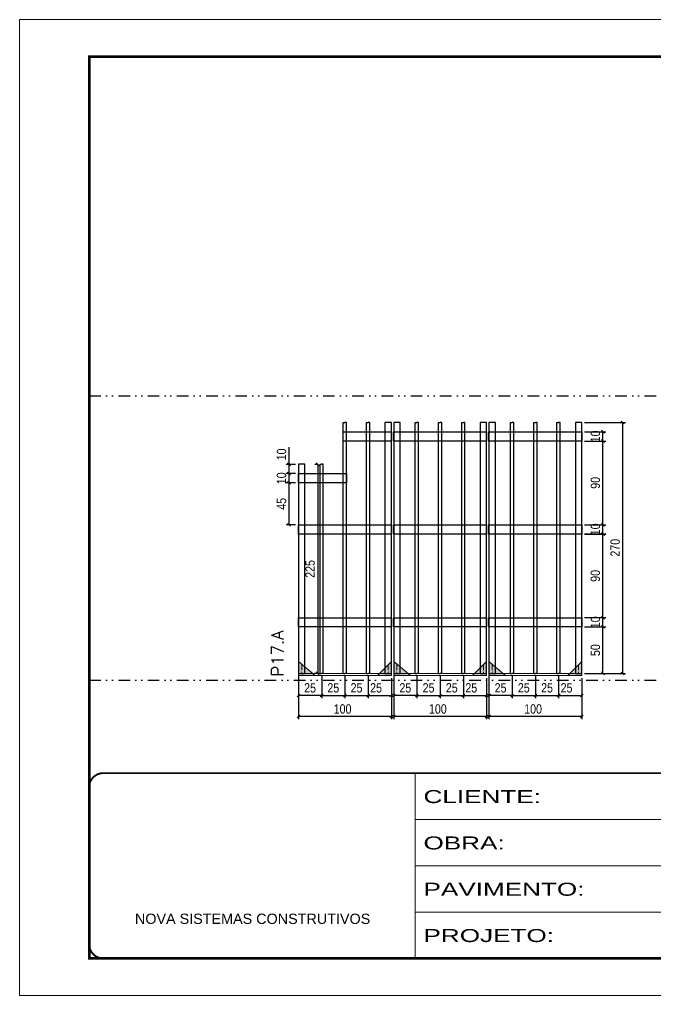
# Model space of a CAD drawing. Extents: x 14400 to 27878, y -21631 to 6985.
# Drawn here: x 14400 to 15084, y -14740 to -13690 of the extents above; entities that cross this region are included whole.
import ezdxf

# ---------------------------------------------------------------- set-up
doc = ezdxf.new("R2010")
doc.units = 0
for name, pattern in [('CONTINUO', [0]), ('DASHED', [0.75, 0.5, -0.25]), ('DIVIDE2', [0.625, 0.25, -0.125, 0, -0.125, 0, -0.125]), ('HIDDEN', [0.375, 0.25, -0.125])]:
    doc.linetypes.add(name, pattern=pattern)
for name, color, linetype in [('COTA', 241, 'Continuous'), ('Nível', 160, 'Continuous'), ('SARR_2.2x10', 60, 'Continuous'), ('SARR_3.5x7', 81, 'Continuous'), ('SARR_7x7', 40, 'Continuous')]:
    doc.layers.add(name, color=color, linetype=linetype)
for name, color, linetype, lineweight in [('Folhas', 255, 'Continuous', 9), ('Madeira', 126, 'Continuous', 18), ('Sarr 2.2x7', 40, 'Continuous', 9), ('SARRAFO DE PRESSAO', 251, 'DASHED', 9), ('Texto Seção', 7, 'Continuous', 15)]:
    doc.layers.add(name, color=color, linetype=linetype, lineweight=lineweight)
doc.styles.add('ARIAL', font='arial.ttf')
doc.styles.add('COTA TECNICA', font='techl___.ttf', dxfattribs={"height": 10})
doc.styles.add('REGUA-120', font='ROMANS.shx', dxfattribs={"height": 15})
doc.styles.add('Tecnologia', font='')
doc.styles.get('Tecnologia').set_extended_font_data('Forgotten Futurist')
doc.dimstyles.new('PAINEL', dxfattribs={"dimtxt": 10, "dimasz": 3, "dimexe": 3, "dimexo": 3, "dimgap": 3, "dimtad": 1, "dimdec": 1, "dimzin": 12, "dimdsep": 46, "dimtxsty": 'COTA TECNICA', "dimblk1": 'OBLIQUE', "dimblk2": 'OBLIQUE', "dimsah": 1, "dimcen": 0.9, "dimclrd": 4, "dimclre": 4, "dimclrt": 240, "dimadec": 1, "dimazin": 3, "dimtfac": 1, "dimtdec": 1, "dimtmove": 0, "dimatfit": 3, "dimfxl": 1, "dimtolj": 1, "dimtzin": 12, "dimarcsym": 0})

# ---------------------------------------------------------------- blocks, each defined once
blk = doc.blocks.new('9999999999')
at = {"color": 30, "linetype": 'CONTINUO'}
for p, q in [((98564.6, 34230.2), (98564.6, 34429.4)), ((98564.6, 34379.6), (99584, 34379.6)), ((98564.6, 34329.8), (99488, 34329.8)), ((98564.6, 34280), (99488, 34280))]:
    blk.add_line(p, q, dxfattribs=at)
at = {"color": 30, "linetype": 'CONTINUO', "const_width": 2}
blk.add_lwpolyline([(99584, 34230.2), (99584, 34414.4, 0.414214), (99569, 34429.4), (98229, 34429.4, 0.414214), (98214, 34414.4), (98214, 34245.2, 0.414214), (98229, 34230.2), (99584, 34230.2)], format="xyb", dxfattribs=at)
at = {"layer": 'Folhas'}
blk.add_lwpolyline([(98139, 34190.2), (99624, 34190.2), (99624, 35240.2), (98139, 35240.2)], close=True, dxfattribs=at)
at = {"layer": 'Folhas', "color": 30, "const_width": 3}
blk.add_lwpolyline([(98214, 34230.2), (99584, 34230.2), (99584, 35200.2), (98214, 35200.2)], close=True, dxfattribs=at)
at = {"color": 7, "linetype": 'Continuous', "ltscale": 5, "style": 'ARIAL'}
blk.add_text('NOVA SISTEMAS CONSTRUTIVOS', height=11.059, dxfattribs=at).set_placement((98263.2, 34267.2))
at = {"layer": 'Folhas', "color": 7, "style": 'Tecnologia', "width": 1.5}
for s, p in [('CLIENTE:', (98573.7, 34397.2)), ('OBRA:', (98573.7, 34347.3)), ('PAVIMENTO:', (98573.7, 34297.5)), ('PROJETO:', (98573.7, 34247.7))]:
    blk.add_text(s, height=14, dxfattribs=at).set_placement(p)
blk = doc.blocks.new('_Oblique')
at = {"color": 0, "linetype": 'ByBlock', "lineweight": -2}
blk.add_line((-0.5, -0.5), (0.5, 0.5), dxfattribs=at)
blk = doc.blocks.new('*D2825')
at = {"layer": 'COTA', "color": 4, "lineweight": -2, "transparency": 16777216}
for p, q in [((14905.1, -14411.3), (14905.1, -14442.5)), ((15005.1, -14411.3), (15005.1, -14442.5)), ((15005.1, -14439.5), (14905.1, -14439.5))]:
    blk.add_line(p, q, dxfattribs=at)
at = {"layer": 'Defpoints', "color": 0, "transparency": 16777216}
for p in [(14905.1, -14408.3), (15005.1, -14408.3), (14905.1, -14439.5)]:
    blk.add_point(p, dxfattribs=at)
at = {"layer": 'COTA', "color": 4, "lineweight": -2, "transparency": 16777216, "xscale": 3, "yscale": 3, "zscale": 3, "rotation": 180}
blk.add_blockref('_Oblique', (14905.1, -14439.5), dxfattribs=at)
at = {"layer": 'COTA', "color": 4, "lineweight": -2, "transparency": 16777216, "xscale": 3, "yscale": 3, "zscale": 3}
blk.add_blockref('_Oblique', (15005.1, -14439.5), dxfattribs=at)
at = {"layer": 'COTA', "color": 240, "transparency": 16777216, "insert": (14952.6, -14431.4), "char_height": 10, "attachment_point": 5, "style": 'COTA TECNICA'}
blk.add_mtext('\\A1;100', dxfattribs=at)
blk = doc.blocks.new('*D2826')
at = {"layer": 'COTA', "color": 4, "lineweight": -2, "transparency": 16777216}
for p, q in [((14905.1, -14396.1), (14905.1, -14419.8)), ((14930.1, -14396.1), (14930.1, -14419.8)), ((14930.1, -14416.8), (14905.1, -14416.8))]:
    blk.add_line(p, q, dxfattribs=at)
at = {"layer": 'Defpoints', "color": 0, "transparency": 16777216}
for p in [(14905.1, -14393.1), (14930.1, -14393.1), (14905.1, -14416.8)]:
    blk.add_point(p, dxfattribs=at)
at = {"layer": 'COTA', "color": 4, "lineweight": -2, "transparency": 16777216, "xscale": 3, "yscale": 3, "zscale": 3, "rotation": 180}
blk.add_blockref('_Oblique', (14905.1, -14416.8), dxfattribs=at)
at = {"layer": 'COTA', "color": 4, "lineweight": -2, "transparency": 16777216, "xscale": 3, "yscale": 3, "zscale": 3}
blk.add_blockref('_Oblique', (14930.1, -14416.8), dxfattribs=at)
at = {"layer": 'COTA', "color": 240, "transparency": 16777216, "insert": (14917.6, -14408.7), "char_height": 10, "attachment_point": 5, "style": 'COTA TECNICA'}
blk.add_mtext('\\A1;25', dxfattribs=at)
blk = doc.blocks.new('*D2827')
at = {"layer": 'COTA', "color": 4, "lineweight": -2, "transparency": 16777216}
for p, q in [((14980.1, -14396.1), (14980.1, -14419.8)), ((15005.1, -14398.3), (15005.1, -14419.8)), ((14980.1, -14416.8), (15005.1, -14416.8))]:
    blk.add_line(p, q, dxfattribs=at)
at = {"layer": 'Defpoints', "color": 0, "transparency": 16777216}
for p in [(14980.1, -14393.1), (15005.1, -14395.3), (15005.1, -14416.8)]:
    blk.add_point(p, dxfattribs=at)
at = {"layer": 'COTA', "color": 4, "lineweight": -2, "transparency": 16777216, "xscale": 3, "yscale": 3, "zscale": 3, "rotation": 180}
blk.add_blockref('_Oblique', (14980.1, -14416.8), dxfattribs=at)
at = {"layer": 'COTA', "color": 4, "lineweight": -2, "transparency": 16777216, "xscale": 3, "yscale": 3, "zscale": 3}
blk.add_blockref('_Oblique', (15005.1, -14416.8), dxfattribs=at)
at = {"layer": 'COTA', "color": 240, "transparency": 16777216, "insert": (14988.6, -14408.7), "char_height": 10, "attachment_point": 5, "style": 'COTA TECNICA'}
blk.add_mtext('\\A1;25', dxfattribs=at)
blk = doc.blocks.new('*D2828')
at = {"layer": 'COTA', "color": 4, "lineweight": -2, "transparency": 16777216}
for p, q in [((14930.1, -14396.1), (14930.1, -14419.8)), ((14955.1, -14396.1), (14955.1, -14419.8)), ((14930.1, -14416.8), (14955.1, -14416.8))]:
    blk.add_line(p, q, dxfattribs=at)
at = {"layer": 'Defpoints', "color": 0, "transparency": 16777216}
for p in [(14930.1, -14393.1), (14955.1, -14393.1), (14955.1, -14416.8)]:
    blk.add_point(p, dxfattribs=at)
at = {"layer": 'COTA', "color": 4, "lineweight": -2, "transparency": 16777216, "xscale": 3, "yscale": 3, "zscale": 3, "rotation": 180}
blk.add_blockref('_Oblique', (14930.1, -14416.8), dxfattribs=at)
at = {"layer": 'COTA', "color": 4, "lineweight": -2, "transparency": 16777216, "xscale": 3, "yscale": 3, "zscale": 3}
blk.add_blockref('_Oblique', (14955.1, -14416.8), dxfattribs=at)
at = {"layer": 'COTA', "color": 240, "transparency": 16777216, "insert": (14942.6, -14408.7), "char_height": 10, "attachment_point": 5, "style": 'COTA TECNICA'}
blk.add_mtext('\\A1;25', dxfattribs=at)
blk = doc.blocks.new('*D2829')
at = {"layer": 'COTA', "color": 4, "lineweight": -2, "transparency": 16777216}
for p, q in [((15008.1, -14343.1), (15030.8, -14343.1)), ((15027.8, -14393.1), (15027.8, -14343.1)), ((15008.1, -14393.1), (15030.8, -14393.1))]:
    blk.add_line(p, q, dxfattribs=at)
at = {"layer": 'Defpoints', "color": 0, "transparency": 16777216}
for p in [(15005.1, -14343.1), (15027.8, -14343.1), (15005.1, -14393.1)]:
    blk.add_point(p, dxfattribs=at)
at = {"layer": 'COTA', "color": 4, "lineweight": -2, "transparency": 16777216, "xscale": 3, "yscale": 3, "zscale": 3}
for p, rotation in [((15027.8, -14343.1), 90), ((15027.8, -14393.1), 270)]:
    blk.add_blockref('_Oblique', p, dxfattribs=dict(at, rotation=rotation))
at = {"layer": 'COTA', "color": 240, "transparency": 16777216, "insert": (15019.7, -14368.1), "char_height": 10, "attachment_point": 5, "rotation": 90, "style": 'COTA TECNICA'}
blk.add_mtext('\\A1;50', dxfattribs=at)
blk = doc.blocks.new('*D2830')
at = {"layer": 'COTA', "color": 4, "lineweight": -2, "transparency": 16777216}
for p, q in [((14955.1, -14396.1), (14955.1, -14419.8)), ((14980.1, -14396.1), (14980.1, -14419.8)), ((14955.1, -14416.8), (14980.1, -14416.8))]:
    blk.add_line(p, q, dxfattribs=at)
at = {"layer": 'Defpoints', "color": 0, "transparency": 16777216}
for p in [(14955.1, -14393.1), (14980.1, -14393.1), (14980.1, -14416.8)]:
    blk.add_point(p, dxfattribs=at)
at = {"layer": 'COTA', "color": 4, "lineweight": -2, "transparency": 16777216, "xscale": 3, "yscale": 3, "zscale": 3, "rotation": 180}
blk.add_blockref('_Oblique', (14955.1, -14416.8), dxfattribs=at)
at = {"layer": 'COTA', "color": 4, "lineweight": -2, "transparency": 16777216, "xscale": 3, "yscale": 3, "zscale": 3}
blk.add_blockref('_Oblique', (14980.1, -14416.8), dxfattribs=at)
at = {"layer": 'COTA', "color": 240, "transparency": 16777216, "insert": (14967.6, -14408.7), "char_height": 10, "attachment_point": 5, "style": 'COTA TECNICA'}
blk.add_mtext('\\A1;25', dxfattribs=at)
blk = doc.blocks.new('*D2831')
at = {"layer": 'COTA', "color": 4, "lineweight": -2, "transparency": 16777216}
for p, q in [((15008.1, -14333.1), (15030.8, -14333.1)), ((15027.8, -14343.1), (15027.8, -14333.1)), ((15008.1, -14343.1), (15030.8, -14343.1))]:
    blk.add_line(p, q, dxfattribs=at)
at = {"layer": 'Defpoints', "color": 0, "transparency": 16777216}
for p in [(15005.1, -14333.1), (15027.8, -14333.1), (15005.1, -14343.1)]:
    blk.add_point(p, dxfattribs=at)
at = {"layer": 'COTA', "color": 4, "lineweight": -2, "transparency": 16777216, "xscale": 3, "yscale": 3, "zscale": 3}
for p, rotation in [((15027.8, -14333.1), 90), ((15027.8, -14343.1), 270)]:
    blk.add_blockref('_Oblique', p, dxfattribs=dict(at, rotation=rotation))
at = {"layer": 'COTA', "color": 240, "transparency": 16777216, "insert": (15019.7, -14338.1), "char_height": 10, "attachment_point": 5, "rotation": 90, "style": 'COTA TECNICA'}
blk.add_mtext('\\A1;10', dxfattribs=at)
blk = doc.blocks.new('*D2832')
at = {"layer": 'COTA', "color": 4, "lineweight": -2, "transparency": 16777216}
for p, q in [((15008.1, -14243.2), (15030.8, -14243.2)), ((15027.8, -14333.1), (15027.8, -14243.2)), ((15008.1, -14333.1), (15030.8, -14333.1))]:
    blk.add_line(p, q, dxfattribs=at)
at = {"layer": 'Defpoints', "color": 0, "transparency": 16777216}
for p in [(15005.1, -14243.2), (15027.8, -14243.2), (15005.1, -14333.1)]:
    blk.add_point(p, dxfattribs=at)
at = {"layer": 'COTA', "color": 4, "lineweight": -2, "transparency": 16777216, "xscale": 3, "yscale": 3, "zscale": 3}
for p, rotation in [((15027.8, -14243.2), 90), ((15027.8, -14333.1), 270)]:
    blk.add_blockref('_Oblique', p, dxfattribs=dict(at, rotation=rotation))
at = {"layer": 'COTA', "color": 240, "transparency": 16777216, "insert": (15019.6, -14288.2), "char_height": 10, "attachment_point": 5, "rotation": 90, "style": 'COTA TECNICA'}
blk.add_mtext('\\A1;90', dxfattribs=at)
blk = doc.blocks.new('*D2833')
at = {"layer": 'COTA', "color": 4, "lineweight": -2, "transparency": 16777216}
for p, q in [((15008.1, -14233.1), (15030.8, -14233.1)), ((15027.8, -14243.1), (15027.8, -14233.1)), ((15008.1, -14243.1), (15030.8, -14243.1))]:
    blk.add_line(p, q, dxfattribs=at)
at = {"layer": 'Defpoints', "color": 0, "transparency": 16777216}
for p in [(15005.1, -14233.1), (15027.8, -14233.1), (15005.1, -14243.1)]:
    blk.add_point(p, dxfattribs=at)
at = {"layer": 'COTA', "color": 4, "lineweight": -2, "transparency": 16777216, "xscale": 3, "yscale": 3, "zscale": 3}
for p, rotation in [((15027.8, -14233.1), 90), ((15027.8, -14243.1), 270)]:
    blk.add_blockref('_Oblique', p, dxfattribs=dict(at, rotation=rotation))
at = {"layer": 'COTA', "color": 240, "transparency": 16777216, "insert": (15019.7, -14238.1), "char_height": 10, "attachment_point": 5, "rotation": 90, "style": 'COTA TECNICA'}
blk.add_mtext('\\A1;10', dxfattribs=at)
blk = doc.blocks.new('*D2834')
at = {"layer": 'COTA', "color": 4, "lineweight": -2, "transparency": 16777216}
for p, q in [((15008.1, -14143.1), (15030.8, -14143.1)), ((15027.8, -14233.1), (15027.8, -14143.1)), ((15008.1, -14233.1), (15030.8, -14233.1))]:
    blk.add_line(p, q, dxfattribs=at)
at = {"layer": 'Defpoints', "color": 0, "transparency": 16777216}
for p in [(15005.1, -14143.1), (15027.8, -14143.1), (15005.1, -14233.1)]:
    blk.add_point(p, dxfattribs=at)
at = {"layer": 'COTA', "color": 4, "lineweight": -2, "transparency": 16777216, "xscale": 3, "yscale": 3, "zscale": 3}
for p, rotation in [((15027.8, -14143.1), 90), ((15027.8, -14233.1), 270)]:
    blk.add_blockref('_Oblique', p, dxfattribs=dict(at, rotation=rotation))
at = {"layer": 'COTA', "color": 240, "transparency": 16777216, "insert": (15019.6, -14188.1), "char_height": 10, "attachment_point": 5, "rotation": 90, "style": 'COTA TECNICA'}
blk.add_mtext('\\A1;90', dxfattribs=at)
blk = doc.blocks.new('*D2835')
at = {"layer": 'COTA', "color": 4, "lineweight": -2, "transparency": 16777216}
for p, q in [((15008.1, -14133.1), (15030.8, -14133.1)), ((15008.1, -14143.1), (15030.8, -14143.1)), ((15027.8, -14143.1), (15027.8, -14133.1))]:
    blk.add_line(p, q, dxfattribs=at)
at = {"layer": 'Defpoints', "color": 0, "transparency": 16777216}
for p in [(15005.1, -14133.1), (15005.1, -14143.1), (15027.8, -14133.1)]:
    blk.add_point(p, dxfattribs=at)
at = {"layer": 'COTA', "color": 4, "lineweight": -2, "transparency": 16777216, "xscale": 3, "yscale": 3, "zscale": 3}
for p, rotation in [((15027.8, -14133.1), 90), ((15027.8, -14143.1), 270)]:
    blk.add_blockref('_Oblique', p, dxfattribs=dict(at, rotation=rotation))
at = {"layer": 'COTA', "color": 240, "transparency": 16777216, "insert": (15019.7, -14138.1), "char_height": 10, "attachment_point": 5, "rotation": 90, "style": 'COTA TECNICA'}
blk.add_mtext('\\A1;10', dxfattribs=at)
blk = doc.blocks.new('*D2836')
at = {"layer": 'COTA', "color": 4, "lineweight": -2, "transparency": 16777216}
for p, q in [((15008.1, -14123.2), (15052, -14123.2)), ((15049, -14393.2), (15049, -14123.2)), ((15008.1, -14393.2), (15052, -14393.2))]:
    blk.add_line(p, q, dxfattribs=at)
at = {"layer": 'Defpoints', "color": 0, "transparency": 16777216}
for p in [(15005.1, -14123.2), (15049, -14123.2), (15005.1, -14393.2)]:
    blk.add_point(p, dxfattribs=at)
at = {"layer": 'COTA', "color": 4, "lineweight": -2, "transparency": 16777216, "xscale": 3, "yscale": 3, "zscale": 3}
for p, rotation in [((15049, -14123.2), 90), ((15049, -14393.2), 270)]:
    blk.add_blockref('_Oblique', p, dxfattribs=dict(at, rotation=rotation))
at = {"layer": 'COTA', "color": 240, "transparency": 16777216, "insert": (15040.9, -14257.9), "char_height": 10, "attachment_point": 5, "rotation": 90, "style": 'COTA TECNICA'}
blk.add_mtext('\\A1;270', dxfattribs=at)
blk = doc.blocks.new('*D2837')
at = {"layer": 'COTA', "color": 4, "lineweight": -2, "transparency": 16777216}
for p, q in [((14802.6, -14411.3), (14802.6, -14442.5)), ((14902.6, -14411.3), (14902.6, -14442.5)), ((14902.6, -14439.5), (14802.6, -14439.5))]:
    blk.add_line(p, q, dxfattribs=at)
at = {"layer": 'Defpoints', "color": 0, "transparency": 16777216}
for p in [(14802.6, -14408.3), (14902.6, -14408.3), (14802.6, -14439.5)]:
    blk.add_point(p, dxfattribs=at)
at = {"layer": 'COTA', "color": 4, "lineweight": -2, "transparency": 16777216, "xscale": 3, "yscale": 3, "zscale": 3, "rotation": 180}
blk.add_blockref('_Oblique', (14802.6, -14439.5), dxfattribs=at)
at = {"layer": 'COTA', "color": 4, "lineweight": -2, "transparency": 16777216, "xscale": 3, "yscale": 3, "zscale": 3}
blk.add_blockref('_Oblique', (14902.6, -14439.5), dxfattribs=at)
at = {"layer": 'COTA', "color": 240, "transparency": 16777216, "insert": (14850.1, -14431.4), "char_height": 10, "attachment_point": 5, "style": 'COTA TECNICA'}
blk.add_mtext('\\A1;100', dxfattribs=at)
blk = doc.blocks.new('*D2838')
at = {"layer": 'COTA', "color": 4, "lineweight": -2, "transparency": 16777216}
for p, q in [((14802.6, -14396.1), (14802.6, -14419.8)), ((14827.6, -14396.1), (14827.6, -14419.8)), ((14827.6, -14416.8), (14802.6, -14416.8))]:
    blk.add_line(p, q, dxfattribs=at)
at = {"layer": 'Defpoints', "color": 0, "transparency": 16777216}
for p in [(14802.6, -14393.1), (14827.6, -14393.1), (14802.6, -14416.8)]:
    blk.add_point(p, dxfattribs=at)
at = {"layer": 'COTA', "color": 4, "lineweight": -2, "transparency": 16777216, "xscale": 3, "yscale": 3, "zscale": 3, "rotation": 180}
blk.add_blockref('_Oblique', (14802.6, -14416.8), dxfattribs=at)
at = {"layer": 'COTA', "color": 4, "lineweight": -2, "transparency": 16777216, "xscale": 3, "yscale": 3, "zscale": 3}
blk.add_blockref('_Oblique', (14827.6, -14416.8), dxfattribs=at)
at = {"layer": 'COTA', "color": 240, "transparency": 16777216, "insert": (14815.1, -14408.7), "char_height": 10, "attachment_point": 5, "style": 'COTA TECNICA'}
blk.add_mtext('\\A1;25', dxfattribs=at)
blk = doc.blocks.new('*D2839')
at = {"layer": 'COTA', "color": 4, "lineweight": -2, "transparency": 16777216}
for p, q in [((14877.6, -14396.1), (14877.6, -14419.8)), ((14902.6, -14398.3), (14902.6, -14419.8)), ((14877.6, -14416.8), (14902.6, -14416.8))]:
    blk.add_line(p, q, dxfattribs=at)
at = {"layer": 'Defpoints', "color": 0, "transparency": 16777216}
for p in [(14877.6, -14393.1), (14902.6, -14395.3), (14902.6, -14416.8)]:
    blk.add_point(p, dxfattribs=at)
at = {"layer": 'COTA', "color": 4, "lineweight": -2, "transparency": 16777216, "xscale": 3, "yscale": 3, "zscale": 3, "rotation": 180}
blk.add_blockref('_Oblique', (14877.6, -14416.8), dxfattribs=at)
at = {"layer": 'COTA', "color": 4, "lineweight": -2, "transparency": 16777216, "xscale": 3, "yscale": 3, "zscale": 3}
blk.add_blockref('_Oblique', (14902.6, -14416.8), dxfattribs=at)
at = {"layer": 'COTA', "color": 240, "transparency": 16777216, "insert": (14886.1, -14408.7), "char_height": 10, "attachment_point": 5, "style": 'COTA TECNICA'}
blk.add_mtext('\\A1;25', dxfattribs=at)
blk = doc.blocks.new('*D2840')
at = {"layer": 'COTA', "color": 4, "lineweight": -2, "transparency": 16777216}
for p, q in [((14827.6, -14396.1), (14827.6, -14419.8)), ((14852.6, -14396.1), (14852.6, -14419.8)), ((14827.6, -14416.8), (14852.6, -14416.8))]:
    blk.add_line(p, q, dxfattribs=at)
at = {"layer": 'Defpoints', "color": 0, "transparency": 16777216}
for p in [(14827.6, -14393.1), (14852.6, -14393.1), (14852.6, -14416.8)]:
    blk.add_point(p, dxfattribs=at)
at = {"layer": 'COTA', "color": 4, "lineweight": -2, "transparency": 16777216, "xscale": 3, "yscale": 3, "zscale": 3, "rotation": 180}
blk.add_blockref('_Oblique', (14827.6, -14416.8), dxfattribs=at)
at = {"layer": 'COTA', "color": 4, "lineweight": -2, "transparency": 16777216, "xscale": 3, "yscale": 3, "zscale": 3}
blk.add_blockref('_Oblique', (14852.6, -14416.8), dxfattribs=at)
at = {"layer": 'COTA', "color": 240, "transparency": 16777216, "insert": (14840.1, -14408.7), "char_height": 10, "attachment_point": 5, "style": 'COTA TECNICA'}
blk.add_mtext('\\A1;25', dxfattribs=at)
blk = doc.blocks.new('*D2841')
at = {"layer": 'COTA', "color": 4, "lineweight": -2, "transparency": 16777216}
for p, q in [((14852.6, -14396.1), (14852.6, -14419.8)), ((14877.6, -14396.1), (14877.6, -14419.8)), ((14852.6, -14416.8), (14877.6, -14416.8))]:
    blk.add_line(p, q, dxfattribs=at)
at = {"layer": 'Defpoints', "color": 0, "transparency": 16777216}
for p in [(14852.6, -14393.1), (14877.6, -14393.1), (14877.6, -14416.8)]:
    blk.add_point(p, dxfattribs=at)
at = {"layer": 'COTA', "color": 4, "lineweight": -2, "transparency": 16777216, "xscale": 3, "yscale": 3, "zscale": 3, "rotation": 180}
blk.add_blockref('_Oblique', (14852.6, -14416.8), dxfattribs=at)
at = {"layer": 'COTA', "color": 4, "lineweight": -2, "transparency": 16777216, "xscale": 3, "yscale": 3, "zscale": 3}
blk.add_blockref('_Oblique', (14877.6, -14416.8), dxfattribs=at)
at = {"layer": 'COTA', "color": 240, "transparency": 16777216, "insert": (14865.1, -14408.7), "char_height": 10, "attachment_point": 5, "style": 'COTA TECNICA'}
blk.add_mtext('\\A1;25', dxfattribs=at)
blk = doc.blocks.new('*D2796')
at = {"layer": 'COTA', "color": 4, "lineweight": -2, "transparency": 16777216}
for p, q in [((14700.1, -14411.3), (14700.1, -14442.5)), ((14800.1, -14411.3), (14800.1, -14442.5)), ((14800.1, -14439.5), (14700.1, -14439.5))]:
    blk.add_line(p, q, dxfattribs=at)
at = {"layer": 'Defpoints', "color": 0, "transparency": 16777216}
for p in [(14700.1, -14408.3), (14800.1, -14408.3), (14700.1, -14439.5)]:
    blk.add_point(p, dxfattribs=at)
at = {"layer": 'COTA', "color": 4, "lineweight": -2, "transparency": 16777216, "xscale": 3, "yscale": 3, "zscale": 3, "rotation": 180}
blk.add_blockref('_Oblique', (14700.1, -14439.5), dxfattribs=at)
at = {"layer": 'COTA', "color": 4, "lineweight": -2, "transparency": 16777216, "xscale": 3, "yscale": 3, "zscale": 3}
blk.add_blockref('_Oblique', (14800.1, -14439.5), dxfattribs=at)
at = {"layer": 'COTA', "color": 240, "transparency": 16777216, "insert": (14747.6, -14431.4), "char_height": 10, "attachment_point": 5, "style": 'COTA TECNICA'}
blk.add_mtext('\\A1;100', dxfattribs=at)
blk = doc.blocks.new('*D2797')
at = {"layer": 'COTA', "color": 4, "lineweight": -2, "transparency": 16777216}
for p, q in [((14700.1, -14396.1), (14700.1, -14419.8)), ((14725.1, -14396.1), (14725.1, -14419.8)), ((14725.1, -14416.8), (14700.1, -14416.8))]:
    blk.add_line(p, q, dxfattribs=at)
at = {"layer": 'Defpoints', "color": 0, "transparency": 16777216}
for p in [(14700.1, -14393.1), (14725.1, -14393.1), (14700.1, -14416.8)]:
    blk.add_point(p, dxfattribs=at)
at = {"layer": 'COTA', "color": 4, "lineweight": -2, "transparency": 16777216, "xscale": 3, "yscale": 3, "zscale": 3, "rotation": 180}
blk.add_blockref('_Oblique', (14700.1, -14416.8), dxfattribs=at)
at = {"layer": 'COTA', "color": 4, "lineweight": -2, "transparency": 16777216, "xscale": 3, "yscale": 3, "zscale": 3}
blk.add_blockref('_Oblique', (14725.1, -14416.8), dxfattribs=at)
at = {"layer": 'COTA', "color": 240, "transparency": 16777216, "insert": (14712.6, -14408.7), "char_height": 10, "attachment_point": 5, "style": 'COTA TECNICA'}
blk.add_mtext('\\A1;25', dxfattribs=at)
blk = doc.blocks.new('*D2798')
at = {"layer": 'COTA', "color": 4, "lineweight": -2, "transparency": 16777216}
for p, q in [((14775.1, -14396.1), (14775.1, -14419.8)), ((14800.1, -14398.3), (14800.1, -14419.8)), ((14775.1, -14416.8), (14800.1, -14416.8))]:
    blk.add_line(p, q, dxfattribs=at)
at = {"layer": 'Defpoints', "color": 0, "transparency": 16777216}
for p in [(14775.1, -14393.1), (14800.1, -14395.3), (14800.1, -14416.8)]:
    blk.add_point(p, dxfattribs=at)
at = {"layer": 'COTA', "color": 4, "lineweight": -2, "transparency": 16777216, "xscale": 3, "yscale": 3, "zscale": 3, "rotation": 180}
blk.add_blockref('_Oblique', (14775.1, -14416.8), dxfattribs=at)
at = {"layer": 'COTA', "color": 4, "lineweight": -2, "transparency": 16777216, "xscale": 3, "yscale": 3, "zscale": 3}
blk.add_blockref('_Oblique', (14800.1, -14416.8), dxfattribs=at)
at = {"layer": 'COTA', "color": 240, "transparency": 16777216, "insert": (14783.6, -14408.7), "char_height": 10, "attachment_point": 5, "style": 'COTA TECNICA'}
blk.add_mtext('\\A1;25', dxfattribs=at)
blk = doc.blocks.new('*D2799')
at = {"layer": 'COTA', "color": 4, "lineweight": -2, "transparency": 16777216}
for p, q in [((14725.1, -14396.1), (14725.1, -14419.8)), ((14750.1, -14396.1), (14750.1, -14419.8)), ((14725.1, -14416.8), (14750.1, -14416.8))]:
    blk.add_line(p, q, dxfattribs=at)
at = {"layer": 'Defpoints', "color": 0, "transparency": 16777216}
for p in [(14725.1, -14393.1), (14750.1, -14393.1), (14750.1, -14416.8)]:
    blk.add_point(p, dxfattribs=at)
at = {"layer": 'COTA', "color": 4, "lineweight": -2, "transparency": 16777216, "xscale": 3, "yscale": 3, "zscale": 3, "rotation": 180}
blk.add_blockref('_Oblique', (14725.1, -14416.8), dxfattribs=at)
at = {"layer": 'COTA', "color": 4, "lineweight": -2, "transparency": 16777216, "xscale": 3, "yscale": 3, "zscale": 3}
blk.add_blockref('_Oblique', (14750.1, -14416.8), dxfattribs=at)
at = {"layer": 'COTA', "color": 240, "transparency": 16777216, "insert": (14737.6, -14408.7), "char_height": 10, "attachment_point": 5, "style": 'COTA TECNICA'}
blk.add_mtext('\\A1;25', dxfattribs=at)
blk = doc.blocks.new('*D2800')
at = {"layer": 'COTA', "color": 4, "lineweight": -2, "transparency": 16777216}
for p, q in [((14750.1, -14396.1), (14750.1, -14419.8)), ((14775.1, -14396.1), (14775.1, -14419.8)), ((14750.1, -14416.8), (14775.1, -14416.8))]:
    blk.add_line(p, q, dxfattribs=at)
at = {"layer": 'Defpoints', "color": 0, "transparency": 16777216}
for p in [(14750.1, -14393.1), (14775.1, -14393.1), (14775.1, -14416.8)]:
    blk.add_point(p, dxfattribs=at)
at = {"layer": 'COTA', "color": 4, "lineweight": -2, "transparency": 16777216, "xscale": 3, "yscale": 3, "zscale": 3, "rotation": 180}
blk.add_blockref('_Oblique', (14750.1, -14416.8), dxfattribs=at)
at = {"layer": 'COTA', "color": 4, "lineweight": -2, "transparency": 16777216, "xscale": 3, "yscale": 3, "zscale": 3}
blk.add_blockref('_Oblique', (14775.1, -14416.8), dxfattribs=at)
at = {"layer": 'COTA', "color": 240, "transparency": 16777216, "insert": (14762.6, -14408.7), "char_height": 10, "attachment_point": 5, "style": 'COTA TECNICA'}
blk.add_mtext('\\A1;25', dxfattribs=at)
blk = doc.blocks.new('*D2858')
at = {"layer": 'COTA', "color": 4, "lineweight": -2, "transparency": 16777216}
for p, q in [((14697.1, -14188.2), (14687, -14188.2)), ((14690, -14233.2), (14690, -14188.2)), ((14697.1, -14233.2), (14687, -14233.2))]:
    blk.add_line(p, q, dxfattribs=at)
at = {"layer": 'Defpoints', "color": 0, "transparency": 16777216}
for p in [(14690, -14188.2), (14700.1, -14188.2), (14700.1, -14233.2)]:
    blk.add_point(p, dxfattribs=at)
at = {"layer": 'COTA', "color": 4, "lineweight": -2, "transparency": 16777216, "xscale": 3, "yscale": 3, "zscale": 3}
for p, rotation in [((14690, -14188.2), 90), ((14690, -14233.2), 270)]:
    blk.add_blockref('_Oblique', p, dxfattribs=dict(at, rotation=rotation))
at = {"layer": 'COTA', "color": 240, "transparency": 16777216, "insert": (14681.9, -14210.7), "char_height": 10, "attachment_point": 5, "rotation": 90, "style": 'COTA TECNICA'}
blk.add_mtext('\\A1;45', dxfattribs=at)
blk = doc.blocks.new('*D2859')
at = {"layer": 'COTA', "color": 4, "lineweight": -2, "transparency": 16777216}
for p, q in [((14697.1, -14178.2), (14687, -14178.2)), ((14690, -14188.2), (14690, -14178.2)), ((14697.1, -14188.2), (14687, -14188.2))]:
    blk.add_line(p, q, dxfattribs=at)
at = {"layer": 'Defpoints', "color": 0, "transparency": 16777216}
for p in [(14690, -14178.2), (14700.1, -14178.2), (14700.1, -14188.2)]:
    blk.add_point(p, dxfattribs=at)
at = {"layer": 'COTA', "color": 4, "lineweight": -2, "transparency": 16777216, "xscale": 3, "yscale": 3, "zscale": 3}
for p, rotation in [((14690, -14178.2), 90), ((14690, -14188.2), 270)]:
    blk.add_blockref('_Oblique', p, dxfattribs=dict(at, rotation=rotation))
at = {"layer": 'COTA', "color": 240, "transparency": 16777216, "insert": (14681.9, -14183.2), "char_height": 10, "attachment_point": 5, "rotation": 90, "style": 'COTA TECNICA'}
blk.add_mtext('\\A1;10', dxfattribs=at)
blk = doc.blocks.new('*D2860')
at = {"layer": 'COTA', "color": 4, "lineweight": -2, "transparency": 16777216}
for p, q in [((14690, -14168.2), (14690, -14149.7)), ((14697.1, -14168.2), (14687, -14168.2)), ((14690, -14178.2), (14690, -14168.2)), ((14697.1, -14178.2), (14687, -14178.2))]:
    blk.add_line(p, q, dxfattribs=at)
at = {"layer": 'Defpoints', "color": 0, "transparency": 16777216}
for p in [(14690, -14168.2), (14700.1, -14168.2), (14700.1, -14178.2)]:
    blk.add_point(p, dxfattribs=at)
at = {"layer": 'COTA', "color": 4, "lineweight": -2, "transparency": 16777216, "xscale": 3, "yscale": 3, "zscale": 3}
for p, rotation in [((14690, -14168.2), 90), ((14690, -14178.2), 270)]:
    blk.add_blockref('_Oblique', p, dxfattribs=dict(at, rotation=rotation))
at = {"layer": 'COTA', "color": 240, "transparency": 16777216, "insert": (14681.9, -14157.5), "char_height": 10, "attachment_point": 5, "rotation": 90, "style": 'COTA TECNICA'}
blk.add_mtext('\\A1;10', dxfattribs=at)
blk = doc.blocks.new('*D2861')
at = {"layer": 'COTA', "color": 4, "lineweight": -2, "transparency": 16777216}
for p, q in [((14720.3, -14168.2), (14717.8, -14168.2)), ((14720.8, -14168.2), (14720.8, -14393.1)), ((14720.3, -14393.1), (14717.8, -14393.1))]:
    blk.add_line(p, q, dxfattribs=at)
at = {"layer": 'Defpoints', "color": 0, "transparency": 16777216}
for p in [(14723.3, -14168.2), (14720.8, -14393.1), (14723.3, -14393.1)]:
    blk.add_point(p, dxfattribs=at)
at = {"layer": 'COTA', "color": 4, "lineweight": -2, "transparency": 16777216, "xscale": 3, "yscale": 3, "zscale": 3}
for p, rotation in [((14720.8, -14168.2), 90), ((14720.8, -14393.1), 270)]:
    blk.add_blockref('_Oblique', p, dxfattribs=dict(at, rotation=rotation))
at = {"layer": 'COTA', "color": 240, "transparency": 16777216, "insert": (14712.7, -14280.7), "char_height": 10, "attachment_point": 5, "rotation": 90, "style": 'COTA TECNICA'}
blk.add_mtext('\\A1;225', dxfattribs=at)

msp = doc.modelspace()

# ---------------------------------------------------------------- hatches: boundary and pattern name
at = {"layer": 'Madeira'}
h = msp.add_hatch(color=252, dxfattribs=at)
h.dxf.hatch_style = 2
h.paths.add_polyline_path([(14700.08, -14380.34), (14700.08, -14395.34), (14718.08, -14395.34)])
h = msp.add_hatch(color=252, dxfattribs=at)
h.dxf.hatch_style = 2
h.paths.add_polyline_path([(14800.08, -14380.34), (14800.08, -14395.34), (14785.08, -14395.34)])
h = msp.add_hatch(color=252, dxfattribs=at)
h.dxf.hatch_style = 2
h.paths.add_polyline_path([(14802.58, -14380.34), (14802.58, -14395.34), (14820.58, -14395.34)])
h = msp.add_hatch(color=252, dxfattribs=at)
h.dxf.hatch_style = 2
h.paths.add_polyline_path([(14902.58, -14380.34), (14902.58, -14395.34), (14887.58, -14395.34)])
h = msp.add_hatch(color=252, dxfattribs=at)
h.dxf.hatch_style = 2
h.paths.add_polyline_path([(14905.08, -14380.34), (14905.08, -14395.34), (14923.08, -14395.34)])
h = msp.add_hatch(color=252, dxfattribs=at)
h.dxf.hatch_style = 2
h.paths.add_polyline_path([(15005.08, -14380.34), (15005.08, -14395.34), (14990.08, -14395.34)])

# ---------------------------------------------------------------- linework, layer by layer
at = {"layer": 'Madeira', "color": 1, "linetype": 'HIDDEN'}
for p, q in [((14703.58, -14383.84), (14703.58, -14393.14)), ((14703.58, -14383.84), (14703.58, -14393.14)), ((14796.58, -14383.84), (14796.58, -14393.14)), ((14796.58, -14383.84), (14796.58, -14393.14)), ((14806.08, -14383.84), (14806.08, -14393.14)), ((14806.08, -14383.84), (14806.08, -14393.14)), ((14899.08, -14383.84), (14899.08, -14393.14)), ((14899.08, -14383.84), (14899.08, -14393.14)), ((14908.58, -14383.84), (14908.58, -14393.14)), ((14908.58, -14383.84), (14908.58, -14393.14)), ((15001.58, -14383.84), (15001.58, -14393.14)), ((15001.58, -14383.84), (15001.58, -14393.14)), ((14709.91, -14393.14), (14700.08, -14393.14)), ((14709.91, -14393.14), (14700.08, -14393.14)), ((14715.88, -14393.14), (14700.08, -14393.14)), ((14707.08, -14387.34), (14707.08, -14393.14)), ((14787.28, -14393.14), (14800.08, -14393.14)), ((14790.24, -14393.14), (14800.08, -14393.14)), ((14790.24, -14393.14), (14800.08, -14393.14)), ((14812.41, -14393.14), (14802.58, -14393.14)), ((14812.41, -14393.14), (14802.58, -14393.14)), ((14818.38, -14393.14), (14802.58, -14393.14)), ((14809.58, -14387.34), (14809.58, -14393.14)), ((14889.78, -14393.14), (14902.58, -14393.14)), ((14892.74, -14393.14), (14902.58, -14393.14)), ((14892.74, -14393.14), (14902.58, -14393.14)), ((14914.91, -14393.14), (14905.08, -14393.14)), ((14914.91, -14393.14), (14905.08, -14393.14)), ((14920.88, -14393.14), (14905.08, -14393.14)), ((14912.08, -14387.34), (14912.08, -14393.14)), ((14992.28, -14393.14), (15005.08, -14393.14)), ((14995.24, -14393.14), (15005.08, -14393.14)), ((14995.24, -14393.14), (15005.08, -14393.14))]:
    msp.add_line(p, q, dxfattribs=at)
at = {"layer": 'Madeira'}
for p, q in [((14700.08, -14393.14), (14700.08, -14395.34)), ((14700.08, -14393.14), (14700.08, -14395.34)), ((14700.08, -14393.14), (14700.08, -14395.34)), ((14802.58, -14393.14), (14802.58, -14395.34)), ((14802.58, -14393.14), (14802.58, -14395.34)), ((14802.58, -14393.14), (14802.58, -14395.34)), ((14905.08, -14393.14), (14905.08, -14395.34)), ((14905.08, -14393.14), (14905.08, -14395.34)), ((14905.08, -14393.14), (14905.08, -14395.34))]:
    msp.add_line(p, q, dxfattribs=at)
at = {"layer": 'Madeira', "color": 0}
for points in [[(14700.08, -14380.34), (14700.08, -14395.34), (14718.08, -14395.34), (14700.08, -14380.34)], [(14800.08, -14380.34), (14800.08, -14395.34), (14785.08, -14395.34), (14800.08, -14380.34)], [(14802.58, -14380.34), (14802.58, -14395.34), (14820.58, -14395.34), (14802.58, -14380.34)], [(14902.58, -14380.34), (14902.58, -14395.34), (14887.58, -14395.34), (14902.58, -14380.34)], [(14905.08, -14380.34), (14905.08, -14395.34), (14923.08, -14395.34), (14905.08, -14380.34)], [(15005.08, -14380.34), (15005.08, -14395.34), (14990.08, -14395.34), (15005.08, -14380.34)]]:
    msp.add_lwpolyline(points, dxfattribs=at)
at = {"layer": 'Nível', "color": 4, "linetype": 'DIVIDE2', "ltscale": 50}
for p, q in [((14474.97, -14094.34), (15844.97, -14094.34)), ((14474.97, -14400.34), (15844.97, -14400.34))]:
    msp.add_line(p, q, dxfattribs=at)
at = {"layer": 'Sarr 2.2x7'}
for points in [[(14800.08, -14393.14), (14700.08, -14393.14), (14700.08, -14395.34), (14800.08, -14395.34)], [(14902.58, -14393.14), (14802.58, -14393.14), (14802.58, -14395.34), (14902.58, -14395.34)], [(15005.08, -14393.14), (14905.08, -14393.14), (14905.08, -14395.34), (15005.08, -14395.34)]]:
    msp.add_lwpolyline(points, close=True, dxfattribs=at)
at = {"layer": 'SARR_2.2x10'}
for points in [[(14748.33, -14133.18), (14800.08, -14133.18), (14800.08, -14143.18), (14748.33, -14143.18)], [(14802.58, -14133.18), (14902.58, -14133.18), (14902.58, -14143.18), (14802.58, -14143.18)], [(14905.08, -14133.18), (15005.08, -14133.18), (15005.08, -14143.18), (14905.08, -14143.18)], [(14700.08, -14178.18), (14751.83, -14178.18), (14751.83, -14188.18), (14700.08, -14188.18)], [(14700.08, -14233.18), (14800.08, -14233.18), (14800.08, -14243.18), (14700.08, -14243.18)], [(14802.58, -14233.18), (14902.58, -14233.18), (14902.58, -14243.18), (14802.58, -14243.18)], [(14905.08, -14233.18), (15005.08, -14233.18), (15005.08, -14243.18), (14905.08, -14243.18)], [(14700.08, -14333.18), (14800.08, -14333.18), (14800.08, -14343.18), (14700.08, -14343.18)], [(14802.58, -14333.18), (14902.58, -14333.18), (14902.58, -14343.18), (14802.58, -14343.18)], [(14905.08, -14333.18), (15005.08, -14333.18), (15005.08, -14343.18), (14905.08, -14343.18)]]:
    msp.add_lwpolyline(points, close=True, dxfattribs=at)
at = {"layer": 'SARR_3.5x7'}
for p, q in [((14748.33, -14393.14), (14748.33, -14123.18)), ((14748.33, -14123.18), (14750.08, -14123.18)), ((14751.83, -14123.18), (14750.08, -14123.18)), ((14751.83, -14393.14), (14751.83, -14123.18)), ((14773.33, -14393.14), (14773.33, -14123.18)), ((14773.33, -14123.18), (14775.08, -14123.18)), ((14776.83, -14123.18), (14775.08, -14123.18)), ((14776.83, -14393.14), (14776.83, -14123.18)), ((14825.83, -14393.14), (14825.83, -14123.18)), ((14825.83, -14123.18), (14827.58, -14123.18)), ((14829.33, -14123.18), (14827.58, -14123.18)), ((14829.33, -14393.14), (14829.33, -14123.18)), ((14850.83, -14393.14), (14850.83, -14123.18)), ((14850.83, -14123.18), (14852.58, -14123.18)), ((14854.33, -14123.18), (14852.58, -14123.18)), ((14854.33, -14393.14), (14854.33, -14123.18)), ((14875.83, -14393.14), (14875.83, -14123.18)), ((14875.83, -14123.18), (14877.58, -14123.18)), ((14879.33, -14123.18), (14877.58, -14123.18)), ((14879.33, -14393.14), (14879.33, -14123.18)), ((14928.33, -14393.14), (14928.33, -14123.18)), ((14928.33, -14123.18), (14930.08, -14123.18)), ((14931.83, -14123.18), (14930.08, -14123.18)), ((14931.83, -14393.14), (14931.83, -14123.18)), ((14953.33, -14393.14), (14953.33, -14123.18)), ((14953.33, -14123.18), (14955.08, -14123.18)), ((14956.83, -14123.18), (14955.08, -14123.18)), ((14956.83, -14393.14), (14956.83, -14123.18)), ((14978.33, -14393.14), (14978.33, -14123.18)), ((14978.33, -14123.18), (14980.08, -14123.18)), ((14981.83, -14123.18), (14980.08, -14123.18)), ((14981.83, -14393.14), (14981.83, -14123.18)), ((14723.33, -14393.14), (14723.33, -14168.18)), ((14723.33, -14168.18), (14725.08, -14168.18)), ((14726.83, -14168.18), (14725.08, -14168.18)), ((14726.83, -14393.14), (14726.83, -14168.18)), ((14723.33, -14393.14), (14725.08, -14393.14)), ((14726.83, -14393.14), (14725.08, -14393.14)), ((14748.33, -14393.14), (14750.08, -14393.14)), ((14751.83, -14393.14), (14750.08, -14393.14)), ((14773.33, -14393.14), (14775.08, -14393.14)), ((14776.83, -14393.14), (14775.08, -14393.14)), ((14825.83, -14393.14), (14827.58, -14393.14)), ((14829.33, -14393.14), (14827.58, -14393.14)), ((14850.83, -14393.14), (14852.58, -14393.14)), ((14854.33, -14393.14), (14852.58, -14393.14)), ((14875.83, -14393.14), (14877.58, -14393.14)), ((14879.33, -14393.14), (14877.58, -14393.14)), ((14928.33, -14393.14), (14930.08, -14393.14)), ((14931.83, -14393.14), (14930.08, -14393.14)), ((14953.33, -14393.14), (14955.08, -14393.14)), ((14956.83, -14393.14), (14955.08, -14393.14)), ((14978.33, -14393.14), (14980.08, -14393.14)), ((14981.83, -14393.14), (14980.08, -14393.14))]:
    msp.add_line(p, q, dxfattribs=at)
at = {"layer": 'SARR_7x7'}
for points in [[(14793.08, -14393.14), (14800.08, -14393.14), (14800.08, -14123.18), (14793.08, -14123.18)], [(14802.58, -14393.14), (14809.58, -14393.14), (14809.58, -14123.18), (14802.58, -14123.18)], [(14895.58, -14393.14), (14902.58, -14393.14), (14902.58, -14123.18), (14895.58, -14123.18)], [(14905.08, -14393.14), (14912.08, -14393.14), (14912.08, -14123.18), (14905.08, -14123.18)], [(14998.08, -14393.14), (15005.08, -14393.14), (15005.08, -14123.18), (14998.08, -14123.18)], [(14700.08, -14393.14), (14707.08, -14393.14), (14707.08, -14168.18), (14700.08, -14168.18)]]:
    msp.add_lwpolyline(points, close=True, dxfattribs=at)

# ---------------------------------------------------------------- block references
at = {"layer": 'SARRAFO DE PRESSAO', "color": 6, "linetype": 'ByBlock'}
msp.add_blockref('9999999999', (-83739.01, -48929.83), dxfattribs=at)

# ---------------------------------------------------------------- texts
at = {"layer": 'Texto Seção', "style": 'REGUA-120'}
msp.add_text('P17.A', height=13, rotation=90, dxfattribs=at).set_placement((14684.18, -14396.46))

# ---------------------------------------------------------------- dimensions: what is measured, and where the dimension line sits
at = {"layer": 'COTA'}
for base, p1, p2, angle, picture, middle in [((15048.99, -14123.18), (15005.08, -14393.18), (15005.08, -14123.18), 90, '*D2836', (15048.99, -14257.88)), ((15027.78, -14133.14), (15005.08, -14143.14), (15005.08, -14133.14), 90, '*D2835', (15027.78, -14138.14)), ((15027.78, -14233.14), (15005.08, -14243.14), (15005.08, -14233.14), 90, '*D2833', (15027.78, -14238.14)), ((15027.78, -14333.14), (15005.08, -14343.14), (15005.08, -14333.14), 90, '*D2831', (15027.78, -14338.14)), ((14700.08, -14439.52), (14800.08, -14408.34), (14700.08, -14408.34), 180, '*D2796', (14747.58, -14439.52)), ((14802.58, -14439.52), (14902.58, -14408.34), (14802.58, -14408.34), 180, '*D2837', (14850.08, -14439.52)), ((14905.08, -14439.52), (15005.08, -14408.34), (14905.08, -14408.34), 180, '*D2825', (14952.58, -14439.52))]:
    dim = msp.add_linear_dim(base=base, p1=p1, p2=p2, angle=angle, dimstyle='PAINEL', override={"dimtmove": 1}, dxfattribs=at)
    dim.commit()
    dim.dimension.update_dxf_attribs({"geometry": picture, "text_midpoint": middle, "dimtype": 160})
for base, p1, p2, angle, picture, middle in [((15027.78, -14143.14), (15005.08, -14233.14), (15005.08, -14143.14), 90, '*D2834', (15019.64, -14188.14)), ((15027.78, -14243.18), (15005.08, -14333.14), (15005.08, -14243.18), 90, '*D2832', (15019.64, -14288.16)), ((15027.78, -14343.14), (15005.08, -14393.14), (15005.08, -14343.14), 90, '*D2829', (15019.67, -14368.14)), ((14700.08, -14416.84), (14725.08, -14393.14), (14700.08, -14393.14), 180, '*D2797', (14712.58, -14408.73)), ((14802.58, -14416.84), (14827.58, -14393.14), (14802.58, -14393.14), 180, '*D2838', (14815.08, -14408.73)), ((14905.08, -14416.84), (14930.08, -14393.14), (14905.08, -14393.14), 180, '*D2826', (14917.58, -14408.73))]:
    dim = msp.add_linear_dim(base=base, p1=p1, p2=p2, angle=angle, dimstyle='PAINEL', override={"dimtmove": 1}, dxfattribs=at)
    dim.commit()
    dim.dimension.update_dxf_attribs({"geometry": picture, "text_midpoint": middle})
for base, p1, p2, picture, middle in [((14690, -14168.18), (14700.08, -14178.18), (14700.08, -14168.18), '*D2860', (14681.9, -14157.46)), ((14720.82, -14393.14), (14723.33, -14168.18), (14723.33, -14393.14), '*D2861', (14712.71, -14280.66)), ((14690, -14188.18), (14700.08, -14233.18), (14700.08, -14188.18), '*D2858', (14681.89, -14210.68))]:
    dim = msp.add_linear_dim(base=base, p1=p1, p2=p2, angle=90, dimstyle='PAINEL', dxfattribs=at)
    dim.commit()
    dim.dimension.update_dxf_attribs({"geometry": picture, "text_midpoint": middle})
dim = msp.add_linear_dim(base=(14690, -14178.18), p1=(14700.08, -14188.18), p2=(14700.08, -14178.18), angle=90, dimstyle='PAINEL', dxfattribs=at)
dim.commit()
dim.dimension.update_dxf_attribs({"geometry": '*D2859', "text_midpoint": (14690, -14183.18), "dimtype": 160})
for base, p1, p2, picture, middle in [((14750.08, -14416.84), (14725.08, -14393.14), (14750.08, -14393.14), '*D2799', (14737.58, -14408.73)), ((14775.08, -14416.84), (14750.08, -14393.14), (14775.08, -14393.14), '*D2800', (14762.58, -14408.73)), ((14852.58, -14416.84), (14827.58, -14393.14), (14852.58, -14393.14), '*D2840', (14840.08, -14408.73)), ((14877.58, -14416.84), (14852.58, -14393.14), (14877.58, -14393.14), '*D2841', (14865.08, -14408.73)), ((14955.08, -14416.84), (14930.08, -14393.14), (14955.08, -14393.14), '*D2828', (14942.58, -14408.73)), ((14980.08, -14416.84), (14955.08, -14393.14), (14980.08, -14393.14), '*D2830', (14967.58, -14408.73))]:
    dim = msp.add_linear_dim(base=base, p1=p1, p2=p2, dimstyle='PAINEL', override={"dimtmove": 1}, dxfattribs=at)
    dim.commit()
    dim.dimension.update_dxf_attribs({"geometry": picture, "text_midpoint": middle})
for base, p1, p2, picture, middle in [((14800.08, -14416.84), (14775.08, -14393.14), (14800.08, -14395.34), '*D2798', (14783.58, -14416.84)), ((14902.58, -14416.84), (14877.58, -14393.14), (14902.58, -14395.34), '*D2839', (14886.08, -14416.84)), ((15005.08, -14416.84), (14980.08, -14393.14), (15005.08, -14395.34), '*D2827', (14988.58, -14416.84))]:
    dim = msp.add_linear_dim(base=base, p1=p1, p2=p2, dimstyle='PAINEL', override={"dimtmove": 1}, dxfattribs=at)
    dim.commit()
    dim.dimension.update_dxf_attribs({"geometry": picture, "text_midpoint": middle, "dimtype": 160})

doc.saveas('drawing.dxf')
